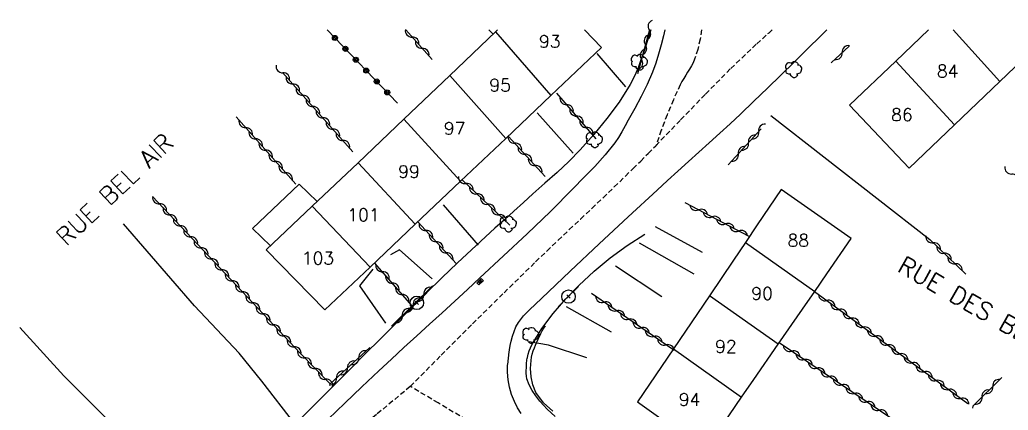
# Model space of a CAD drawing. Header units: millimetres. Extents: x 137000 to 138002, y 152999 to 154002.
# Drawn here: x 137438.8 to 137537.1, y 153962.2 to 154001 of the extents above; entities that cross this region are included whole.
import ezdxf
from ezdxf.enums import TextEntityAlignment as Align

# ---------------------------------------------------------------- set-up
doc = ezdxf.new("R2010")
doc.units = ezdxf.units.MM
doc.linetypes.add('DASHED', pattern=[0.75, 0.5, -0.25])
doc.layers.get('0').update_dxf_attribs({"linetype": 'CONTINUOUS'})
for name, color, linetype in [('W0001', 6, 'DASHED'), ('W0014', 7, 'CONTINUOUS'), ('W0017', 7, 'CONTINUOUS'), ('W0101', 7, 'CONTINUOUS'), ('W0104', 1, 'CONTINUOUS'), ('W0300', 7, 'CONTINUOUS'), ('W0310', 3, 'CONTINUOUS'), ('W0323', 7, 'CONTINUOUS'), ('W0330', 7, 'CONTINUOUS'), ('W0401', 7, 'CONTINUOUS'), ('W0473', 7, 'CONTINUOUS'), ('W0989', 7, 'CONTINUOUS'), ('W0991', 7, 'CONTINUOUS'), ('W1102', 7, 'CONTINUOUS')]:
    doc.layers.add(name, color=color, linetype=linetype)
doc.styles.get("Standard").update_dxf_attribs({"font": 'romans.shx', "width": 0.85})

# ---------------------------------------------------------------- blocks, each defined once
blk = doc.blocks.new('T473')
for p, q in [((0.500001, 0.500001), (1.000002, 1.000002)), ((-0.166667, 0.166667), (0.166667, -0.166667)), ((-0.166667, -0.166667), (0.166667, 0.166667)), ((-1.000002, -1.000002), (-0.500001, -0.500001))]:
    blk.add_line(p, q)
blk.add_ellipse((0, 0), major_axis=(0.471405, 0.471405), ratio=1, start_param=5.497787144, end_param=11.780972451)
blk = doc.blocks.new('T300')
for p, q in [((-0.8, 0.514), (-0.857, 0.343)), ((-0.857, 0.343), (-0.857, 0.171)), ((-0.857, 0.171), (-0.743, 0.057)), ((-0.686, 0.629), (-0.8, 0.514)), ((-0.8, -0.057), (-0.743, 0.057)), ((-0.743, 0.057), (-0.686, 0.114)), ((-0.571, 0.686), (-0.686, 0.629)), ((-0.457, 0.686), (-0.571, 0.686)), ((-0.286, 0.629), (-0.457, 0.686)), ((-0.286, 0.629), (-0.171, 0.743)), ((-0.229, 0.571), (-0.286, 0.629)), ((-0.171, 0.743), (-0.057, 0.8)), ((-0.057, 0.8), (0.057, 0.8)), ((0.057, 0.8), (0.229, 0.743)), ((0.229, 0.743), (0.343, 0.629)), ((0.343, 0.629), (0.4, 0.514)), ((0.457, 0.457), (0.343, 0.457)), ((0.4, 0.514), (0.4, 0.457)), ((0.571, 0.4), (0.457, 0.457)), ((0.571, 0.4), (0.686, 0.286)), ((0.686, 0.286), (0.743, 0.171)), ((0.743, 0.057), (0.686, -0.171)), ((0.743, 0.171), (0.743, 0.057)), ((-0.8, -0.171), (-0.8, -0.057)), ((-0.8, -0.229), (-0.8, -0.171)), ((-0.743, -0.343), (-0.8, -0.229)), ((-0.686, -0.4), (-0.743, -0.343)), ((-0.514, -0.457), (-0.686, -0.4)), ((-0.4, -0.457), (-0.514, -0.457)), ((-0.4, -0.457), (-0.343, -0.457)), ((-0.343, -0.457), (-0.343, -0.4)), ((-0.343, -0.514), (-0.343, -0.457)), ((-0.286, -0.629), (-0.343, -0.514)), ((-0.171, -0.743), (-0.286, -0.629)), ((-0.057, -0.8), (-0.171, -0.743)), ((0.057, -0.8), (-0.057, -0.8)), ((0.171, -0.743), (0.057, -0.8)), ((0.229, -0.686), (0.171, -0.743)), ((0.286, -0.457), (0.229, -0.457)), ((0.286, -0.629), (0.229, -0.686)), ((0.457, -0.4), (0.286, -0.457)), ((0.343, -0.514), (0.286, -0.629)), ((0.343, -0.514), (0.343, -0.457)), ((0.571, -0.343), (0.457, -0.4)), ((0.629, -0.286), (0.571, -0.343)), ((0.686, -0.171), (0.629, -0.286))]:
    blk.add_line(p, q)
blk = doc.blocks.new('T401')
for p, q in [((-0.3, 0.3), (0, 0.3)), ((-0.3, -0.25), (-0.3, 0.3)), ((-0.3, 0.15), (0, 0.15)), ((-0.3, 0), (0, 0)), ((0, 0.3), (0, -0.25)), ((-0.3, -0.15), (0, -0.15)), ((-0.3, -0.25), (-0.3, -0.3)), ((-0.3, -0.3), (0, -0.3)), ((0, -0.3), (0, -0.25))]:
    blk.add_line(p, q)
blk = doc.blocks.new('t310o')
at = {"color": 0, "linetype": 'Continuous'}
for centre, start, end in [((-0.5, 0.375), 216.8699, 323.1304), ((0.5, -0.375), 36.8699, 143.1303)]:
    blk.add_arc(centre, 0.625, start, end, dxfattribs=at)
blk = doc.blocks.new('t323o')
at = {"color": 0, "linetype": 'Continuous'}
for radius in [0.25, 0.15]:
    blk.add_circle((0, 0), radius, dxfattribs=at)

msp = doc.modelspace()

# ---------------------------------------------------------------- linework, layer by layer
at = {"layer": 'W0001'}
for points in [[(137502.043, 153988.501), (137504.52, 153991.065), (137506.995, 153993.634), (137509.505, 153996.17), (137512.086, 153998.634), (137513.307, 153999.729), (137513.623, 154000)], [(137506.605, 154000), (137506.454, 153999.084), (137506.225, 153998.072), (137505.906, 153997.083), (137505.763, 153996.747), (137505.595, 153996.423), (137505.411, 153996.108), (137505.217, 153995.801), (137505.02, 153995.497), (137504.827, 153995.191), (137504.644, 153994.877), (137504.477, 153994.555), (137503.797, 153993.068), (137503.168, 153991.558), (137502.59, 153990.028), (137502.066, 153988.479)], [(137477.625, 153964.559), (137480.72, 153967.683), (137483.831, 153970.792), (137486.959, 153973.884), (137490.102, 153976.96), (137491.211, 153978.031), (137492.326, 153979.095), (137493.446, 153980.154), (137494.568, 153981.211), (137495.69, 153982.268), (137496.809, 153983.329), (137497.922, 153984.395), (137499.027, 153985.47), (137499.788, 153986.221), (137500.544, 153986.977), (137501.296, 153987.737), (137502.043, 153988.501)], [(137477.625, 153964.559), (137474.286, 153961.799), (137471.029, 153958.942), (137467.857, 153955.992), (137464.772, 153952.951), (137464.1, 153952.251), (137463.446, 153951.535), (137462.806, 153950.806), (137462.176, 153950.069), (137461.551, 153949.328), (137460.926, 153948.588), (137460.298, 153947.85), (137459.661, 153947.12)], [(137483.193, 153961.258), (137480.414, 153962.929), (137477.626, 153964.587)]]:
    msp.add_lwpolyline(points, dxfattribs=at)
at = {"layer": 'W0014'}
for points in [[(137501.543, 154000), (137501.436, 153999.624), (137500.909, 153997.995), (137500.603, 153997.122), (137500.283, 153996.252), (137499.921, 153995.396), (137499.494, 153994.57), (137498.402, 153992.839), (137497.187, 153991.193), (137495.888, 153989.618), (137494.537, 153988.091), (137493.413, 153986.936), (137492.226, 153985.844), (137491.016, 153984.78), (137489.821, 153983.706), (137488.885, 153982.849), (137487.944, 153981.996), (137487.001, 153981.147), (137486.057, 153980.298), (137485.115, 153979.447), (137484.177, 153978.591), (137483.245, 153977.729), (137482.321, 153976.859), (137480.772, 153975.372), (137479.237, 153973.871), (137477.711, 153972.36), (137476.193, 153970.842), (137474.679, 153969.32), (137473.165, 153967.798), (137471.648, 153966.278), (137470.126, 153964.764), (137467.635, 153962.285), (137465.149, 153959.799)], [(137502.956, 154000), (137502.816, 153999.423), (137502.583, 153998.512), (137502.33, 153997.606), (137502.047, 153996.708), (137501.728, 153995.823), (137501.2, 153994.587), (137500.599, 153993.385), (137499.959, 153992.206), (137499.312, 153991.034), (137498.999, 153990.462), (137498.681, 153989.891), (137498.343, 153989.33), (137497.972, 153988.79), (137497.01, 153987.586), (137495.977, 153986.443), (137494.908, 153985.337), (137493.834, 153984.24), (137491.565, 153981.972), (137489.248, 153979.754), (137486.907, 153977.561), (137484.565, 153975.372), (137483.315, 153974.207), (137482.058, 153973.05), (137480.797, 153971.897), (137479.533, 153970.748), (137478.27, 153969.598), (137477.008, 153968.445), (137475.752, 153967.288), (137474.502, 153966.123), (137472.812, 153964.526), (137471.132, 153962.918), (137469.459, 153961.304)], [(137488.671, 153961.893), (137488.3, 153962.459), (137487.988, 153963.06), (137487.713, 153963.766), (137487.514, 153964.495), (137487.381, 153965.237), (137487.299, 153965.985), (137487.291, 153966.152), (137487.292, 153966.319), (137487.301, 153966.485), (137487.316, 153966.651), (137487.335, 153966.816), (137487.356, 153966.98), (137487.377, 153967.144), (137487.396, 153967.309), (137487.444, 153967.755), (137487.494, 153968.202), (137487.561, 153968.647), (137487.66, 153969.087), (137487.795, 153969.562), (137487.951, 153970.033), (137488.145, 153970.492), (137488.389, 153970.928), (137488.896, 153971.589), (137489.483, 153972.182), (137490.099, 153972.737), (137490.698, 153973.296), (137493.533, 153976.035), (137496.403, 153978.737), (137499.293, 153981.417), (137502.187, 153984.093), (137503.216, 153985.04), (137504.251, 153985.98), (137505.29, 153986.917), (137506.329, 153987.853), (137507.368, 153988.789), (137508.403, 153989.73), (137509.433, 153990.676), (137510.455, 153991.631), (137511.806, 153992.914), (137513.147, 153994.208), (137514.48, 153995.509), (137515.809, 153996.815), (137517.135, 153998.123), (137518.463, 153999.43), (137519.046, 154000)], [(137492.032, 153961.57), (137491.238, 153962.313), (137490.511, 153963.122), (137490.122, 153963.625), (137489.767, 153964.156), (137489.463, 153964.722), (137489.236, 153965.325), (137489.179, 153965.598), (137489.163, 153965.877), (137489.168, 153966.153), (137489.177, 153966.426), (137489.181, 153966.556), (137489.187, 153966.686), (137489.196, 153966.816), (137489.207, 153966.946), (137489.221, 153967.075), (137489.239, 153967.205), (137489.261, 153967.333), (137489.287, 153967.461), (137489.367, 153967.782), (137489.463, 153968.1), (137489.581, 153968.411), (137489.727, 153968.71), (137490.722, 153970.322), (137491.857, 153971.837), (137493.094, 153973.263), (137494.402, 153974.619), (137495.923, 153976.038), (137497.526, 153977.362), (137499.207, 153978.587), (137500.958, 153979.709)]]:
    msp.add_lwpolyline(points, dxfattribs=at)
at = {"layer": 'W0017'}
for points in [[(137499.084, 153994.365), (137496.213, 153997.654)], [(137493.846, 153987.773), (137490.247, 153991.756)], [(137484.402, 153978.611), (137480.942, 153982.619)], [(137506.702, 153977.88), (137502.007, 153980.451)], [(137500.39, 153978.838), (137505.839, 153975.757)], [(137479.813, 153975.253), (137476.579, 153978.152), (137475.658, 153977.65)], [(137475.206, 153970.875), (137472.62, 153974.566), (137473.932, 153976.233)], [(137502.646, 153973.471), (137498.055, 153976.521)], [(137493.129, 153972.532), (137497.623, 153969.991)], [(137495.206, 153967.405), (137491.37, 153968.67), (137489.451, 153968.998)]]:
    msp.add_lwpolyline(points, dxfattribs=at)
at = {"layer": 'W0101'}
for points in [[(137481.559, 153995.482), (137486.119, 153999.817)], [(137486.119, 153999.817), (137486.312, 154000)], [(137494.951, 154000), (137496.662, 153998.254)], [(137529.163, 154000), (137525.902, 153996.9)], [(137536.26, 153994.886), (137540.764, 153999.199)], [(137496.662, 153998.254), (137491.627, 153993.484)], [(137525.902, 153996.9), (137521.314, 153992.539), (137527.251, 153986.26), (137531.755, 153990.573)], [(137476.999, 153991.146), (137481.559, 153995.482)], [(137531.755, 153990.573), (137536.26, 153994.886)], [(137491.627, 153993.484), (137487.128, 153989.222)], [(137472.44, 153986.811), (137476.999, 153991.146)], [(137487.128, 153989.222), (137482.629, 153984.96)], [(137467.88, 153982.476), (137472.44, 153986.811)], [(137482.629, 153984.96), (137478.13, 153980.698)], [(137514.528, 153984.16), (137512.144, 153980.638), (137510.952, 153978.877)], [(137517.848, 153974.017), (137519.059, 153975.77), (137521.482, 153979.276), (137514.528, 153984.16)], [(137473.631, 153976.436), (137469.132, 153972.174), (137463.32, 153978.141), (137467.88, 153982.476)], [(137478.13, 153980.698), (137473.631, 153976.436)], [(137510.952, 153978.877), (137509.76, 153977.115), (137507.377, 153973.593)], [(137514.214, 153968.758), (137514.214, 153968.758), (137516.636, 153972.264), (137517.848, 153974.017)], [(137507.377, 153973.593), (137504.993, 153970.071), (137503.801, 153968.31)], [(137503.801, 153968.31), (137502.609, 153966.548), (137500.225, 153963.026), (137506.945, 153958.241), (137509.368, 153961.747), (137510.579, 153963.5)], [(137510.579, 153963.5), (137511.791, 153965.253), (137514.214, 153968.758)]]:
    msp.add_lwpolyline(points, dxfattribs=at)
at = {"layer": 'W0104'}
for points in [[(137485.461, 154000), (137485.886, 153999.595)], [(137463.741, 153978.541), (137461.952, 153980.262), (137466.57, 153984.661), (137468.387, 153982.958)]]:
    msp.add_lwpolyline(points, dxfattribs=at)
at = {"layer": 'W0300'}
for points in [[(137529.29, 153979.145), (137513.479, 153991.482)], [(137491.824, 153962.109), (137490.878, 153962.94), (137490.135, 153963.956), (137489.815, 153964.724), (137489.649, 153965.534), (137489.605, 153966.35), (137489.647, 153967.159), (137489.692, 153967.477), (137489.765, 153967.789), (137489.861, 153968.095), (137489.975, 153968.394), (137490.099, 153968.684), (137490.229, 153968.971), (137490.361, 153969.257), (137490.491, 153969.544), (137490.619, 153969.819), (137490.758, 153970.089), (137490.906, 153970.353), (137491.065, 153970.612)]]:
    msp.add_lwpolyline(points, dxfattribs=at)
at = {"layer": 'W0310'}
for points in [[(137479.819, 153997.059), (137477.188, 154000)], [(137501.417, 154000), (137500.227, 153995.642)], [(137521.276, 153998.403), (137519.486, 153996.731)], [(137471.931, 153987.896), (137464.938, 153995.781)], [(137496.132, 153989.177), (137492.202, 153993.704)], [(137460.311, 153991.372), (137466.242, 153984.683)], [(137491.059, 153985.428), (137487.382, 153989.462)], [(137512.525, 153990.18), (137509.247, 153986.59)], [(137487.529, 153980.613), (137482.78, 153985.103)], [(137452.005, 153983.456), (137460.387, 153974.575), (137466.686, 153967.867), (137469.656, 153964.827), (137473.618, 153968.447)], [(137511.346, 153979.459), (137504.985, 153982.829)], [(137482.23, 153976.748), (137478.388, 153980.942)], [(137532.875, 153975.723), (137529.291, 153979.173)], [(137477.818, 153972.572), (137474.091, 153976.872)], [(137475.774, 153970.563), (137479.855, 153974.574)], [(137503.746, 153968.229), (137495.653, 153973.8)], [(137517.834, 153973.998), (137533.063, 153962.883)], [(137528.775, 153959.178), (137514.317, 153968.909)], [(137536.461, 153965.456), (137533.559, 153962.602), (137533.549, 153962.401)]]:
    msp.add_lwpolyline(points, dxfattribs=at)
at = {"layer": 'W0323'}
msp.add_lwpolyline([(137476.377, 153992.714), (137469.384, 154000)], dxfattribs=at)
at = {"layer": 'W0330'}
for points in [[(137466.167, 153960.845), (137462.886, 153965.109), (137460.612, 153967.871), (137456.182, 153972.567), (137449.131, 153980.717)], [(137456.943, 153951.925), (137453.24, 153955.61), (137443.192, 153965.612), (137438.804, 153970.431)]]:
    msp.add_lwpolyline(points, dxfattribs=at)
at = {"layer": 'W1102'}
for points in [[(137486.119, 153999.817), (137491.627, 153993.484)], [(137536.26, 153994.886), (137531.631, 154000)], [(137525.902, 153996.9), (137531.755, 153990.573)], [(137487.128, 153989.222), (137481.559, 153995.482)], [(137476.999, 153991.146), (137482.629, 153984.96)], [(137478.13, 153980.698), (137472.44, 153986.811)], [(137467.88, 153982.476), (137473.631, 153976.436)], [(137510.952, 153978.877), (137517.848, 153974.017)], [(137514.214, 153968.758), (137507.377, 153973.593)], [(137503.801, 153968.31), (137510.579, 153963.5)]]:
    msp.add_lwpolyline(points, dxfattribs=at)

# ---------------------------------------------------------------- block references
at = {"layer": 'W0300'}
for p in [(137500.455, 153996.796), (137515.799, 153996.059), (137495.982, 153989.084), (137487.421, 153980.712), (137489.669, 153969.643)]:
    msp.add_blockref('T300', p, dxfattribs=at)
at = {"layer": 'W0310'}
for p, rotation in [((137501.413, 153999.983), 254.7210563070289), ((137477.819, 153999.295), 131.8144983496339), ((137501.018, 153998.536), 254.7210563070289), ((137478.819, 153998.177), 131.8144983496339), ((137520.582, 153997.755), 223.0478666480347), ((137500.622, 153997.089), 254.7210563070289), ((137464.964, 153995.752), 131.5693303240125), ((137465.959, 153994.629), 131.5693303240125), ((137466.955, 153993.507), 131.5693303240125), ((137493.182, 153992.575), 130.9620514487799), ((137467.95, 153992.385), 131.5693303240125), ((137468.945, 153991.263), 131.5693303240125), ((137494.165, 153991.442), 130.9620514487799), ((137461.266, 153990.295), 311.5618028276652), ((137469.94, 153990.14), 131.5693303240125), ((137495.149, 153990.31), 130.9620514487799), ((137512.281, 153989.913), 227.6010485234964), ((137462.261, 153989.172), 311.5618028276652), ((137470.936, 153989.018), 131.5693303240125), ((137488.028, 153988.754), 132.3492416638453), ((137511.27, 153988.805), 227.6010485234964), ((137463.257, 153988.05), 311.5618028276652), ((137489.038, 153987.645), 132.3492416638453), ((137510.258, 153987.698), 227.6010485234964), ((137464.252, 153986.928), 311.5618028276652), ((137465.247, 153985.805), 311.5618028276652), ((137490.049, 153986.537), 132.3492416638453), ((137537.436, 153985.684), 132.3933042385579), ((137483.169, 153984.735), 136.6057713392135), ((137484.259, 153983.705), 136.6057713392135), ((137452.712, 153982.706), 313.3460221841659), ((137485.349, 153982.674), 136.6057713392135), ((137506.31, 153982.127), 152.0857637218486), ((137453.742, 153981.616), 313.3460221841659), ((137486.439, 153981.644), 136.6057713392135), ((137507.636, 153981.425), 152.0857637218486), ((137454.771, 153980.525), 313.3460221841659), ((137479.19, 153980.066), 132.4918827261971), ((137508.961, 153980.722), 152.0857637218486), ((137510.287, 153980.02), 152.0857637218486), ((137455.801, 153979.434), 313.3460221841659), ((137480.204, 153978.96), 132.4918827261971), ((137529.633, 153978.844), 136.0905556824677), ((137456.83, 153978.343), 313.3460221841659), ((137481.217, 153977.854), 132.4918827261971), ((137530.714, 153977.804), 136.0905556824677), ((137457.86, 153977.252), 313.3460221841659), ((137458.89, 153976.161), 313.3460221841659), ((137474.871, 153975.972), 130.9169195313103), ((137531.794, 153976.763), 136.0905556824677), ((137459.919, 153975.071), 313.3460221841659), ((137475.853, 153974.839), 130.9169195313103), ((137460.947, 153973.978), 313.1989501922488), ((137461.974, 153972.885), 313.1989501922488), ((137476.836, 153973.705), 130.9169195313103), ((137478.983, 153973.717), 44.50437413142775), ((137496.889, 153972.949), 145.457538467232), ((137519.046, 153973.114), 323.8758821690456), ((137477.914, 153972.666), 44.50437413142775), ((137498.124, 153972.099), 145.457538467232), ((137520.257, 153972.229), 323.8758821690456), ((137463.001, 153971.791), 313.1989501922488), ((137476.844, 153971.614), 44.50437413142775), ((137499.36, 153971.248), 145.457538467232), ((137521.469, 153971.345), 323.8758821690456), ((137464.028, 153970.698), 313.1989501922488), ((137500.595, 153970.398), 145.457538467232), ((137522.68, 153970.461), 323.8758821690456), ((137465.055, 153969.604), 313.1989501922488), ((137501.831, 153969.547), 145.457538467232), ((137523.892, 153969.576), 323.8758821690456), ((137466.081, 153968.511), 313.1989501922488), ((137503.066, 153968.697), 145.457538467232), ((137515.561, 153968.071), 146.0573570694609), ((137525.104, 153968.692), 323.8758821690456), ((137467.117, 153967.426), 314.3326916440994), ((137472.511, 153967.435), 42.41731954802252), ((137516.806, 153967.234), 146.0573570694609), ((137526.315, 153967.808), 323.8758821690456), ((137468.165, 153966.353), 314.3326916440994), ((137471.403, 153966.423), 42.41731954802252), ((137518.05, 153966.396), 146.0573570694609), ((137527.527, 153966.924), 323.8758821690456), ((137469.213, 153965.28), 314.3326916440994), ((137470.296, 153965.412), 42.41731954802252), ((137519.295, 153965.559), 146.0573570694609), ((137528.739, 153966.039), 323.8758821690456), ((137529.95, 153965.155), 323.8758821690456), ((137520.539, 153964.721), 146.0573570694609), ((137531.162, 153964.271), 323.8758821690456), ((137535.554, 153964.565), 224.5297800436583), ((137521.783, 153963.884), 146.0573570694609), ((137532.373, 153963.386), 323.8758821690456), ((137534.485, 153963.513), 224.5297800436583), ((137523.028, 153963.046), 146.0573570694609), ((137524.272, 153962.209), 146.0573570694609)]:
    msp.add_blockref('t310o', p, dxfattribs=dict(at, rotation=rotation))
at = {"layer": 'W0323', "rotation": 133.8261823018195}
for p in [(137470.145, 153999.207), (137471.183, 153998.125), (137472.222, 153997.043), (137473.261, 153995.96), (137474.3, 153994.878), (137475.338, 153993.796)]:
    msp.add_blockref('t323o', p, dxfattribs=at)
at = {"layer": 'W0401', "rotation": 133.1171940374826}
msp.add_blockref('T401', (137484.477, 153975.088), dxfattribs=at)
at = {"layer": 'W0473'}
for p in [(137478.286, 153972.878), (137493.371, 153973.502)]:
    msp.add_blockref('T473', p, dxfattribs=at)

# ---------------------------------------------------------------- texts
at = {"layer": 'W0989'}
msp.add_text('RUE BEL AIR   ', height=1.75, rotation=43.299, dxfattribs=at).set_placement((137443.44, 153978.425))
msp.add_text("RUE DES BLÉS D'OR   ", height=1.75, rotation=330.36301, dxfattribs=at).set_placement((137538.421, 153969.992), align=Align.MIDDLE_CENTER)
at = {"layer": 'W0991'}
for s, p in [('93', (137491.502, 153998.868)), ('84', (137531.069, 153995.917)), ('95', (137486.571, 153994.519)), ('86', (137526.522, 153991.58)), ('97', (137482.04, 153990.221)), ('99', (137477.51, 153985.922)), ('101', (137472.98, 153981.624)), ('88', (137516.224, 153979.089)), ('103', (137468.45, 153977.325)), ('90', (137512.619, 153973.818)), ('92', (137509.014, 153968.546)), ('94', (137505.409, 153963.275))]:
    msp.add_text(s, height=1.25, dxfattribs=at).set_placement(p, align=Align.MIDDLE_CENTER)

doc.saveas('drawing.dxf')
